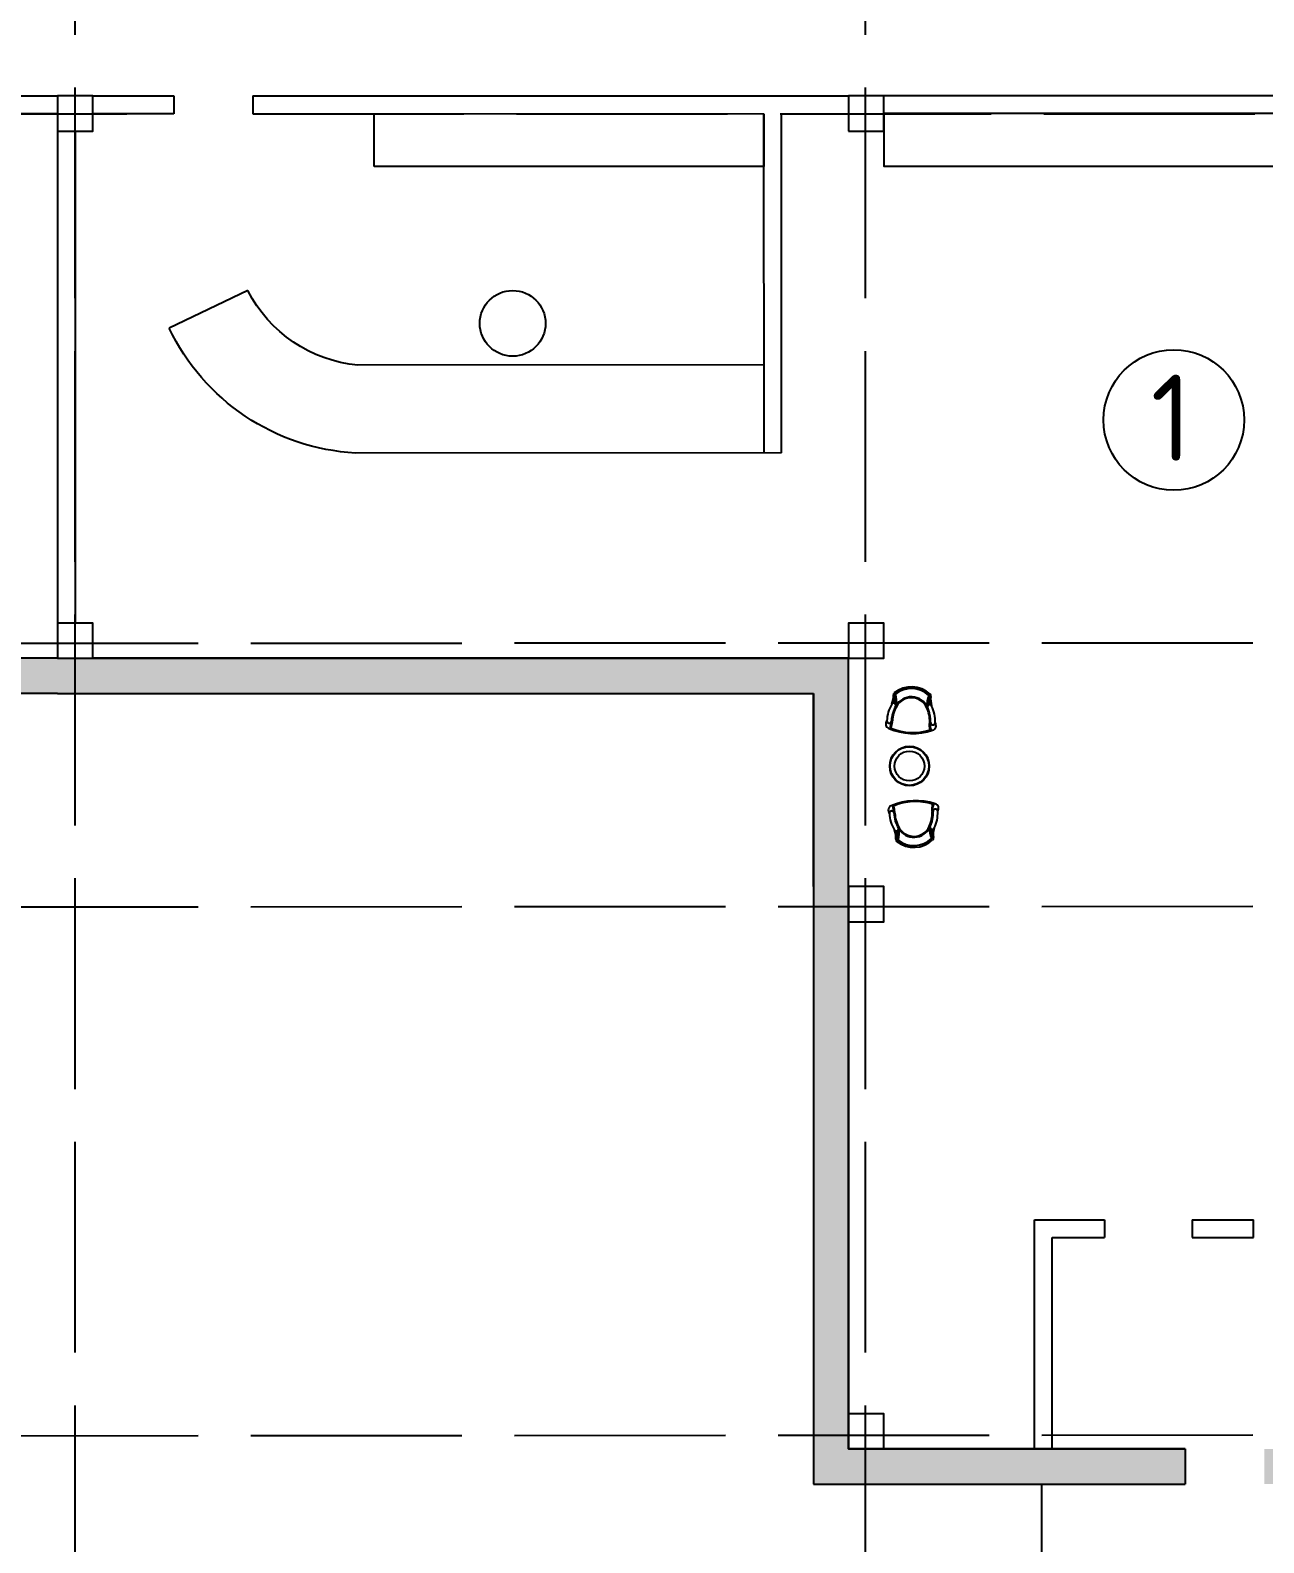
# Model space of a CAD drawing. Header units: millimetres. Extents: x -1544140 to 7445918, y -1294905 to 2019878.
# Drawn here: x 104887 to 118922, y 174240 to 191454 of the extents above; entities that cross this region are included whole.
import ezdxf

# ---------------------------------------------------------------- set-up
doc = ezdxf.new("R2010")
doc.units = ezdxf.units.MM
doc.header["$MEASUREMENT"] = 0
doc.linetypes.add('ACAD_ISO02W100', pattern=[15, 12, -3])
doc.layers.add('freecads.com', color=7, linetype='Continuous')
doc.layers.add('Plan 2', color=7, linetype='Continuous')
doc.styles.add('gost', font='GOST Common.ttf')

msp = doc.modelspace()

# ---------------------------------------------------------------- hatches: boundary and pattern name
at = {"true_color": 0x636466, "transparency": 33554687}
h = msp.add_hatch(color=251, dxfattribs=at)
h.dxf.hatch_style = 1
h.paths.add_polyline_path([(114197.7, 229462.4), (113797.7, 229462.1), (113797.7, 217507.1), (114197.7, 217507.1)])
h.paths.add_polyline_path([(114197.7, 217507.1), (113797.7, 217507.1), (113797.7, 207907.1), (114392.9, 207907.1), (114393, 208307.1), (114197.7, 208307.1)])
h.paths.add_polyline_path([(114392.1, 197107.1), (105397.7, 197107.1), (105397.7, 196707.1), (114392, 196707.1)])
h.paths.add_polyline_path([(96397.7, 197107.1), (90369, 197107.1), (90368.8, 196707.1), (96397.7, 196707.1), (96397.7, 196707.8)])
h.paths.add_polyline_path([(105397.7, 197107.1), (96397.7, 197107.1), (96397.7, 196707.1), (105397.7, 196707.1)])
h.paths.add_polyline_path([(90369, 197107.1), (89797.7, 197107.1), (89797.7, 196507.1), (90197.7, 196507.1), (90197.7, 196707.1), (90368.8, 196707.1)])
h.paths.add_polyline_path([(90197.7, 190502.8), (89797.7, 190502.8), (89797.7, 189890.1), (89797.7, 184472.6), (90197.7, 184472.7)])
h.paths.add_polyline_path([(96397.7, 184307.1), (90363.6, 184307.1), (90363.4, 183907.1), (96397.7, 183907.1)])
h.paths.add_polyline_path([(90363.6, 184307.1), (90197.7, 184307.1), (90197.7, 184472.7), (89797.7, 184472.6), (89797.7, 183907.1), (90363.4, 183907.1)])
h.paths.add_polyline_path([(105397.7, 184307.1), (105197.7, 184307.1), (105197.7, 184307.1), (96397.7, 184307.1), (96397.7, 183907.1), (105197.7, 183907.1), (105397.7, 183907.1)])
h.paths.add_polyline_path([(114197.7, 184307.1), (105597.7, 184307.1), (105397.7, 184307.1), (105397.7, 183907.1), (113797.7, 183907.1), (113797.7, 181481.5), (114197.7, 181481.7)])
h.paths.add_polyline_path([(114197.7, 181481.7), (113797.7, 181481.5), (113797.7, 175463.7), (114197.7, 175463.9)])
h.paths.add_polyline_path([(120397.7, 175307.1), (118929.5, 175307.1), (118929.5, 174907.1), (120397.7, 174907.1)])
h.paths.add_polyline_path([(118029.5, 175307.1), (114390.3, 175307.1), (114390.2, 174907.1), (118029.5, 174907.1)])
h.paths.add_polyline_path([(114197.7, 175463.9), (113797.7, 175463.7), (113797.7, 174907.1), (114390.2, 174907.1), (114390.3, 175307.1), (114197.7, 175307.1)])
h.paths.add_polyline_path([(123997.7, 175470), (123597.7, 175469.8), (123597.7, 175307.1), (123397.7, 175307.1), (123397.7, 174907.1), (123997.7, 174907.1)])
h.paths.add_polyline_path([(123397.7, 175307.1), (120397.7, 175307.1), (120397.7, 174907.1), (123397.7, 174907.1)])
h.paths.add_polyline_path([(123997.7, 181485.3), (123597.7, 181485.1), (123597.7, 175469.8), (123997.7, 175470)])
h.paths.add_polyline_path([(123997.7, 183907.1), (129397.7, 183907.1), (129397.7, 184307.1), (123597.7, 184307.1), (123597.7, 181485.1), (123997.7, 181485.3)])
h.paths.add_polyline_path([(135397.9, 184296.3), (135397.9, 184307.1), (129397.7, 184307.1), (129397.7, 183907.1), (135397.3, 183907.1)])
h.paths.add_polyline_path([(139575.3, 184307.1), (135397.9, 184307.1), (135397.3, 183907.1), (139575.3, 183907.1)])
h.paths.add_polyline_path([(141357.3, 184307.1), (141213.9, 184307.1), (140575.3, 184307.1), (140575.3, 183907.1), (141357.1, 183907.1)])
h.paths.add_polyline_path([(141575.3, 184307.1), (141357.3, 184307.1), (141357.1, 183907.1), (141575.3, 183907.1)])
h.paths.add_polyline_path([(89797.7, 191860.5), (90197.7, 191860.5), (90197.7, 196507.1), (89797.7, 196507.1)])
h.paths.add_polyline_path([(90197.7, 190960.5), (89797.7, 190960.5), (89797.7, 190502.8), (90197.7, 190502.8)])
h.paths.add_polyline_path([(114727, 207907.1), (114727, 208307.1), (114393, 208307.1), (114392.9, 207907.1)])
h.paths.add_polyline_path([(115627, 208307.1), (115627, 207907.1), (119797.7, 207907.1), (119797.7, 197107.1), (114392.1, 197107.1), (114392, 196707.1), (120197.7, 196707.1), (120197.7, 208307.1)])

# ---------------------------------------------------------------- linework, layer by layer
at = {"color": 9, "linetype": 'ACAD_ISO02W100', "ltscale": 200, "true_color": 0xc4c4c5}
for p, q in [((114387.9, 146403.5), (114397.7, 265707.1)), ((105397.7, 146403.5), (105397.7, 265507.1)), ((103587.6, 190503.4), (106521.1, 190503.6)), ((107421.1, 190503.6), (147397.7, 190505.5)), ((74397.7, 184466.9), (183397.7, 184507.1)), ((74397.7, 181467), (183397.7, 181507.1)), ((74398.1, 175439.1), (183397.7, 175507.1))]:
    msp.add_line(p, q, dxfattribs=at)
for p, q in [((103587.6, 190707.2), (105197.7, 190707.1)), ((105597.7, 190707.1), (106521.1, 190707.1)), ((106521.1, 190707.1), (106521.1, 190503.6)), ((107421.1, 190707.2), (107421.1, 190503.6)), ((107421.1, 190707.1), (114197.7, 190707.1)), ((129197.7, 190707.1), (114597.7, 190707.1)), ((103587.6, 190507.1), (105197.7, 190507.1)), ((105597.7, 190507.1), (106521.1, 190506.8)), ((107421.1, 190506.5), (113233.3, 190504.3)), ((108798.3, 189903.9), (108798.3, 190503.7)), ((113233.3, 190504.3), (113233.3, 189903.9)), ((113235.9, 186645.6), (113233.3, 190503.9)), ((113435.9, 186645.7), (113433.3, 190504.2)), ((113433.3, 190504.2), (114197.7, 190503.9)), ((129197.7, 190507.1), (114597.7, 190507.1)), ((105197.7, 190307.1), (105197.7, 184707.1)), ((105397.7, 190307.1), (105397.7, 184707.1)), ((113233.3, 189903.9), (108798.3, 189903.9)), ((107363.7, 188490.9), (106467.4, 188064.8)), ((105597.7, 184307.1), (114197.7, 184307.1)), ((105197.7, 183907.1), (113797.7, 183907.1)), ((105397.7, 183907.1), (113797.7, 183907.1)), ((113797.7, 183907.1), (113797.7, 174907.1)), ((113797.7, 181707.1), (113797.7, 174907.1)), ((114197.7, 181307.1), (114197.7, 175707.1)), ((116313.6, 175307.1), (116313.6, 177913.6)), ((116313.6, 177913.6), (117109.3, 177913.6)), ((117109.3, 177913.6), (117109.3, 177713.6)), ((118109.3, 177913.6), (118109.3, 177713.6)), ((118109.3, 177913.6), (118804.7, 177913.6)), ((118804.7, 177713.6), (118804.7, 177913.6)), ((116513.6, 177713.6), (117109.3, 177713.6)), ((116513.6, 175307.1), (116513.6, 177713.6)), ((118109.3, 177713.6), (118804.7, 177713.6)), ((114597.7, 175307.1), (118029.5, 175307.1)), ((118029.5, 175307.1), (118029.5, 174907.1)), ((113797.7, 174907.1), (118029.5, 174907.1)), ((113797.7, 174907.1), (118029.5, 174907.1)), ((116394.2, 174907.1), (116394.2, 172364.7)), ((116394.2, 174907.1), (116394.2, 173707.1))]:
    msp.add_line(p, q)
for points in [[(105197.7, 183907.1), (89797.7, 183907.1), (89797.7, 197107.1), (119797.7, 197107.1), (119797.7, 207907.1), (114597.7, 207907.1), (113797.7, 207907.1), (113797.7, 266107.1), (135997.7, 266107.1), (135997.8, 230107.1), (180461.7, 230107.1)], [(105197.7, 184307.1), (90197.7, 184307.1), (90197.7, 190960.5)], [(113233.3, 190503.9), (113233.3, 190153.9)], [(114597.7, 190507.1), (114597.7, 189907.1), (119800.9, 189907.1), (119800.9, 190504.2)], [(118029.5, 175307.1), (114197.7, 175307.1), (114197.7, 184307.1), (105597.7, 184307.1), (105597.7, 184707.1), (105397.7, 184707.1)], [(114197.7, 181707.1), (114197.7, 184307.1)], [(113797.7, 181707.1), (113797.7, 183907.1)]]:
    msp.add_lwpolyline(points)
for points in [[(105197.7, 190307.1), (105597.7, 190307.1), (105597.7, 190707.1), (105197.7, 190707.1)], [(114197.7, 190307.1), (114597.7, 190307.1), (114597.7, 190707.1), (114197.7, 190707.1)], [(105197.7, 184307.1), (105597.7, 184307.1), (105597.7, 184707.1), (105197.7, 184707.1)], [(114197.7, 184307.1), (114597.7, 184307.1), (114597.7, 184707.1), (114197.7, 184707.1)], [(114197.7, 181307.1), (114597.7, 181307.1), (114597.7, 181707.1), (114197.7, 181707.1)], [(114197.7, 175307.1), (114597.7, 175307.1), (114597.7, 175707.1), (114197.7, 175707.1)]]:
    msp.add_lwpolyline(points, close=True)
for points in [[(113235.2, 187645.6), (108615.9, 187642.5, -0.2576096), (107363.7, 188490.9)], [(113435.9, 186645.7), (108586.3, 186642.4, -0.2744882), (106467.4, 188064.8, -0.2744882)]]:
    msp.add_lwpolyline(points, format="xyb")
msp.add_circle((110376.2, 188118.1), 374)
at = {"layer": 'freecads.com', "ltscale": 0.4}
for radius in [225, 225, 220, 220, 170, 170]:
    msp.add_circle((114891, 183079.9), radius, dxfattribs=at)
at = {"layer": 'freecads.com'}
for centre, radius, start, end in [((114458.1, 183876.4), 250.1, 338.42517, 2.90634), ((114458.1, 183876.4), 250.1, 338.42517, 2.90634), ((114737.5, 183890.5), 29.7, 128.82295, 182.90634), ((114737.5, 183890.5), 29.7, 128.82295, 182.90634), ((114458.1, 183876.4), 269.8, 342.28169, 2.90634), ((114458.1, 183876.4), 269.8, 342.28169, 2.90634), ((114912.5, 183673), 308.9, 46.49529, 128.82295), ((114912.5, 183673), 308.9, 46.49529, 128.82295), ((114737.5, 183890.5), 9.89, 128.82295, 182.90634), ((114737.5, 183890.5), 9.89, 128.82295, 182.90634), ((114494.7, 183809.7), 246.5, 349.60339, 19.08815), ((114494.7, 183809.7), 246.5, 349.60339, 19.08815), ((114912.5, 183673), 289.1, 46.49529, 128.82295), ((114912.5, 183673), 289.1, 46.49529, 128.82295), ((114541.6, 183823.5), 204, 343.41072, 21.58519), ((114541.6, 183823.5), 204, 343.41072, 21.58519), ((114912, 183666.1), 201.1, 24.76887, 150.45347), ((114912, 183666.1), 201.1, 24.76887, 150.45347), ((114912, 183666.1), 201.1, 24.76887, 150.45347), ((114912, 183666.1), 201.1, 24.76887, 150.45347), ((114912, 183666.1), 191.2, 24.73314, 150.48919), ((114912, 183666.1), 191.2, 24.73314, 150.48919), ((115294.3, 183792.1), 204, 153.63715, 191.81162), ((115294.3, 183792.1), 204, 153.63715, 191.81162), ((115339.9, 183774.5), 246.5, 156.13419, 185.61895), ((115339.9, 183774.5), 246.5, 156.13419, 185.61895), ((115104.7, 183875.5), 9.89, 352.25272, 46.49529), ((115104.7, 183875.5), 9.89, 352.25272, 46.49529), ((115381.9, 183837.8), 269.8, 172.25272, 192.94064), ((115381.9, 183837.8), 269.8, 172.25272, 192.94064), ((115104.7, 183875.5), 29.7, 352.25272, 46.49529), ((115104.7, 183875.5), 29.7, 352.25272, 46.49529), ((115381.9, 183837.8), 250.1, 172.25272, 196.79716), ((115381.9, 183837.8), 250.1, 172.25272, 196.79716), ((115014.6, 183584.9), 380.4, 148.37493, 178.48829), ((115014.6, 183584.9), 380.4, 148.37493, 178.48829), ((115044.5, 183581.1), 358.4, 149.06448, 178.20375), ((115044.5, 183581.1), 358.4, 149.06448, 178.20375), ((115044.5, 183581.1), 358.4, 149.06448, 178.20375), ((115044.5, 183581.1), 358.4, 149.06448, 178.20375), ((115044.5, 183581.1), 358.4, 149.06448, 178.20375), ((115044.5, 183581.1), 358.4, 149.06448, 178.20375), ((114711.3, 183768.5), 26, 352.87692, 142.31772), ((114711.3, 183768.5), 26, 352.87692, 142.31772), ((115044.5, 183581.1), 348.5, 149.04466, 178.21929), ((115044.5, 183581.1), 348.5, 149.04466, 178.21929), ((114773, 183592.4), 348.5, 357.23757, 26.17768), ((114773, 183592.4), 348.5, 357.23757, 26.17768), ((115120.6, 183751.4), 26, 32.90461, 182.34541), ((115120.6, 183751.4), 26, 32.90461, 182.34541), ((114773, 183592.4), 358.4, 357.01859, 26.15786), ((114773, 183592.4), 358.4, 357.01859, 26.15786), ((114773, 183592.4), 358.4, 357.01859, 26.15786), ((114773, 183592.4), 358.4, 357.01859, 26.15786), ((114773, 183592.4), 358.4, 357.01859, 26.15786), ((114773, 183592.4), 358.4, 357.01859, 26.15786), ((114803.1, 183593.8), 380.4, 356.73405, 26.84741), ((114803.1, 183593.8), 380.4, 356.73405, 26.84741), ((114676.3, 183559), 55.3, 139.47392, 247.83361), ((114676.3, 183559), 55.3, 139.47392, 247.83361), ((114660.3, 183593.6), 26, 177.09301, 279.99607), ((114660.3, 183593.6), 26, 177.09301, 177.20862), ((114660.3, 183593.6), 26, 177.09301, 279.99607), ((114660.3, 183593.6), 26, 177.09301, 177.20862), ((114660.3, 183593.6), 26, 177.20862, 357.00388), ((114660.3, 183593.6), 26, 177.20862, 357.00388), ((115240.4, 183444.6), 573.5, 165.07608, 173.95356), ((115240.4, 183444.6), 573.5, 165.07608, 173.95356), ((115240.4, 183444.6), 573.5, 166.10562, 173.95356), ((115240.4, 183444.6), 573.5, 166.10562, 173.95356), ((115240.4, 183444.6), 563.6, 166.2017, 173.21131), ((115240.4, 183444.6), 563.6, 166.2017, 173.21131), ((114930.4, 184106.7), 645.6, 247.25591, 287.59422), ((114930.4, 184106.7), 645.6, 247.25591, 287.59422), ((114660.3, 183593.6), 26, 334.17782, 357.00388), ((114660.3, 183593.6), 26, 334.17782, 357.00388), ((114660.3, 183593.6), 35.9, 335.96369, 357.18345), ((114660.3, 183593.6), 35.9, 335.96369, 357.18345), ((115232.2, 183539.3), 117, 161.91272, 204.2572), ((115232.2, 183539.3), 117, 161.91272, 204.2572), ((115232.2, 183539.3), 107.1, 161.22126, 210.19377), ((115232.2, 183539.3), 107.1, 161.22126, 210.19377), ((115232.2, 183539.3), 107.1, 161.22126, 210.19377), ((115232.2, 183539.3), 107.1, 161.22126, 210.19377), ((115156.9, 183572.9), 26, 178.21846, 358.12932), ((115156.9, 183572.9), 26, 178.21846, 358.12932), ((115156.9, 183572.9), 26, 255.22627, 358.12932), ((115156.9, 183572.9), 26, 255.22627, 358.12932), ((115138, 183539.8), 55.3, 287.38873, 35.74842), ((115138, 183539.8), 55.3, 287.38873, 35.74842), ((114932.2, 184150.5), 699.7, 246.69763, 288.5247), ((114932.2, 184150.5), 699.7, 246.69763, 288.5247), ((114930.4, 184106.7), 655.5, 246.6073, 288.61503), ((114930.4, 184106.7), 655.5, 246.6073, 288.61503), ((114930.4, 184106.7), 655.5, 246.6073, 288.61503), ((114930.4, 184106.7), 655.5, 246.6073, 288.61503), ((114962.6, 181986), 699.7, 71.59175, 113.41882), ((114962.6, 181986), 699.7, 71.59175, 113.41882), ((114960.7, 182029.9), 655.5, 71.50142, 113.50914), ((114960.7, 182029.9), 655.5, 71.50142, 113.50914), ((114960.7, 182029.9), 655.5, 71.50142, 113.50914), ((114960.7, 182029.9), 655.5, 71.50142, 113.50914), ((114960.7, 182029.9), 645.6, 72.52222, 112.86054), ((114960.7, 182029.9), 645.6, 72.52222, 112.86054), ((115261.4, 182597.9), 107.1, 149.92268, 198.89519), ((115261.4, 182597.9), 107.1, 149.92268, 198.89519), ((115261.4, 182597.9), 107.1, 149.92268, 198.89519), ((115261.4, 182597.9), 107.1, 149.92268, 198.89519), ((115167.2, 182597.2), 55.3, 324.36803, 72.72772), ((115167.2, 182597.2), 55.3, 324.36803, 72.72772), ((114705.5, 182577), 55.3, 112.28284, 220.64253), ((114705.5, 182577), 55.3, 112.28284, 220.64253), ((114689.6, 182542.3), 26, 80.12038, 183.02344), ((114689.6, 182542.3), 26, 3.11257, 182.90783), ((114689.6, 182542.3), 26, 80.12038, 183.02344), ((114689.6, 182542.3), 26, 3.11257, 182.90783), ((114689.6, 182542.3), 26, 182.90783, 183.02344), ((115043.9, 182551.8), 380.4, 181.62816, 211.74152), ((114689.6, 182542.3), 26, 182.90783, 183.02344), ((115043.9, 182551.8), 380.4, 181.62816, 211.74152), ((115269.4, 182692.6), 573.5, 186.16289, 195.04037), ((115269.4, 182692.6), 573.5, 186.16289, 194.01083), ((115269.4, 182692.6), 573.5, 186.16289, 195.04037), ((115269.4, 182692.6), 573.5, 186.16289, 194.01083), ((115269.4, 182692.6), 563.6, 186.90514, 193.91475), ((115269.4, 182692.6), 563.6, 186.90514, 193.91475), ((114689.6, 182542.3), 26, 3.11257, 25.93863), ((114689.6, 182542.3), 26, 3.11257, 25.93863), ((115073.7, 182555.7), 358.4, 181.9127, 211.05197), ((115073.7, 182555.7), 358.4, 181.9127, 211.05197), ((115073.7, 182555.7), 358.4, 181.9127, 211.05197), ((115073.7, 182555.7), 358.4, 181.9127, 211.05197), ((115073.7, 182555.7), 358.4, 181.9127, 211.05197), ((115073.7, 182555.7), 358.4, 181.9127, 211.05197), ((114689.6, 182542.3), 35.9, 2.933, 24.15276), ((114689.6, 182542.3), 35.9, 2.933, 24.15276), ((115073.7, 182555.7), 348.5, 181.89716, 211.07179), ((115073.7, 182555.7), 348.5, 181.89716, 211.07179), ((114802.2, 182543.8), 348.5, 333.93877, 2.87888), ((114802.2, 182543.8), 348.5, 333.93877, 2.87888), ((114802.2, 182543.8), 358.4, 333.95859, 3.09786), ((114802.2, 182543.8), 358.4, 333.95859, 3.09786), ((114802.2, 182543.8), 358.4, 333.95859, 3.09786), ((114802.2, 182543.8), 358.4, 333.95859, 3.09786), ((114802.2, 182543.8), 358.4, 333.95859, 3.09786), ((114802.2, 182543.8), 358.4, 333.95859, 3.09786), ((115261.4, 182597.9), 117, 155.85925, 198.20373), ((115261.4, 182597.9), 117, 155.85925, 198.20373), ((115186.1, 182564), 26, 1.98713, 181.89799), ((115186.1, 182564), 26, 1.98713, 181.89799), ((114832.3, 182542.5), 380.4, 333.26904, 3.3824), ((114832.3, 182542.5), 380.4, 333.26904, 3.3824), ((115186.1, 182564), 26, 1.98713, 104.89018), ((115186.1, 182564), 26, 1.98713, 104.89018), ((114740.9, 182367.6), 26, 217.79873, 7.23952), ((114740.9, 182367.6), 26, 217.79873, 7.23952), ((114488, 182259.2), 250.1, 357.21011, 21.69127), ((114488, 182259.2), 250.1, 357.21011, 21.69127), ((114488, 182259.2), 269.8, 357.21011, 17.83476), ((114488, 182259.2), 269.8, 357.21011, 17.83476), ((114524.4, 182325.9), 246.5, 341.0283, 10.51306), ((114524.4, 182325.9), 246.5, 341.0283, 10.51306), ((114571.3, 182312.2), 204, 338.53126, 16.70573), ((114571.3, 182312.2), 204, 338.53126, 16.70573), ((114941.5, 182470.4), 201.1, 209.66298, 335.34758), ((114941.5, 182470.4), 201.1, 209.66298, 335.34758), ((114941.5, 182470.4), 201.1, 209.66298, 335.34758), ((114941.5, 182470.4), 201.1, 209.66298, 335.34758), ((114941.5, 182470.4), 191.2, 209.62726, 335.3833), ((114941.5, 182470.4), 191.2, 209.62726, 335.3833), ((115324, 182345.1), 204, 168.30483, 206.4793), ((115324, 182345.1), 204, 168.30483, 206.4793), ((115369.5, 182362.9), 246.5, 174.4975, 203.98226), ((115369.5, 182362.9), 246.5, 174.4975, 203.98226), ((115150.2, 182385.5), 26, 177.77104, 327.21184), ((115150.2, 182385.5), 26, 177.77104, 327.21184), ((115411.6, 182299.6), 269.8, 167.17581, 187.86373), ((115411.6, 182299.6), 269.8, 167.17581, 187.86373), ((115411.6, 182299.6), 250.1, 163.31929, 187.86373), ((115411.6, 182299.6), 250.1, 163.31929, 187.86373), ((114767.4, 182245.6), 29.7, 177.21011, 231.29349), ((114767.4, 182245.6), 29.7, 177.21011, 231.29349), ((114941.9, 182463.4), 308.9, 231.29349, 313.62116), ((114941.9, 182463.4), 308.9, 231.29349, 313.62116), ((114767.4, 182245.6), 9.89, 177.21011, 231.29349), ((114767.4, 182245.6), 9.89, 177.21011, 231.29349), ((114941.9, 182463.4), 289.1, 231.29349, 313.62116), ((114941.9, 182463.4), 289.1, 231.29349, 313.62116), ((115134.6, 182261.3), 9.89, 313.62116, 7.86373), ((115134.6, 182261.3), 9.89, 313.62116, 7.86373), ((115134.6, 182261.3), 29.7, 313.62116, 7.86373), ((115134.6, 182261.3), 29.7, 313.62116, 7.86373)]:
    msp.add_arc(centre, radius, start, end, dxfattribs=at)
at = {"layer": 'Plan 2'}
msp.add_circle((117899.1, 187018.3), 800, dxfattribs=at)

# ---------------------------------------------------------------- texts
at = {"layer": 'Plan 2', "insert": (117637, 187534.5), "char_height": 981.6, "attachment_point": 1, "style": 'gost'}
msp.add_mtext_dynamic_manual_height_columns('1', width=981.649, gutter_width=3.27, heights=[0], dxfattribs=at)

doc.saveas('drawing.dxf')
